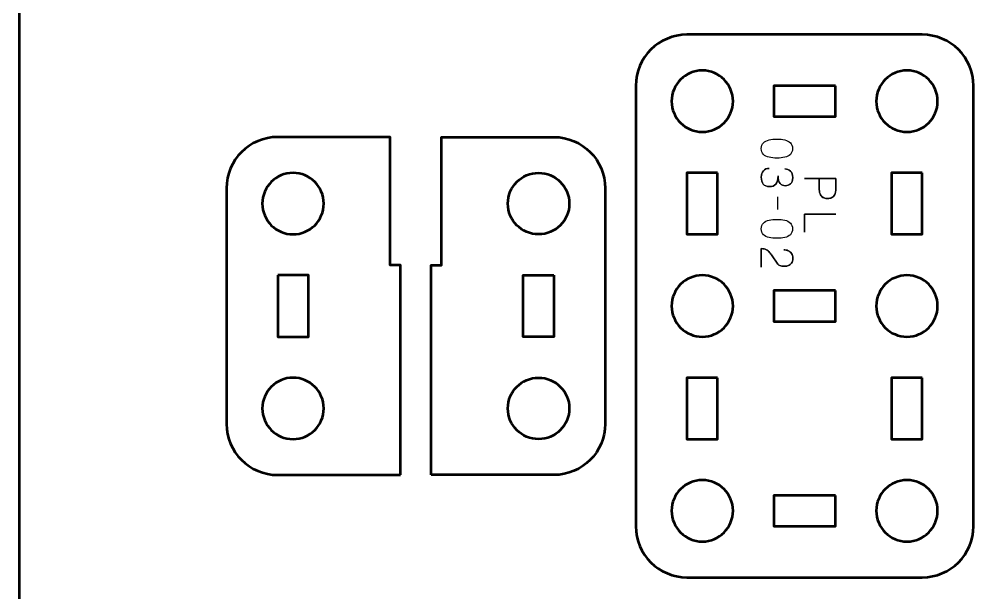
# Model space of a CAD drawing. Header units: centimetres. Extents: x -21 to 0, y -29.7 to 0.
# Drawn here: x -21 to -11.57, y -11.62 to -6.02 of the extents above; entities that cross this region are included whole.
import ezdxf

# ---------------------------------------------------------------- set-up
doc = ezdxf.new("R2010")
doc.units = ezdxf.units.CM
doc.header["$MEASUREMENT"] = 0
doc.layers.add('Layer 1', color=7, linetype='Continuous')

msp = doc.modelspace()

# ---------------------------------------------------------------- linework, layer by layer
at = {"layer": 'Layer 1', "color": 22, "lineweight": 53}
msp.add_open_spline([(-21, -29.19991), (-21, -29.19991), (-21, -0.49996), (-21, -0.49996), (-21, -0.49996), (-21, -0.22299), (-20.77691, 0), (-20.49991, 0), (-20.49991, 0), (-20.49991, 0), (-0.5001, 0), (-0.5001, 0), (-0.5001, 0), (-0.22296, 0), (0, -0.22299), (0, -0.49996), (0, -0.49996), (0, -0.49996), (0, -29.19991), (0, -29.19991), (0, -29.19991), (0, -29.47691), (-0.22296, -29.7), (-0.5001, -29.7), (-0.5001, -29.7), (-0.5001, -29.7), (-20.49991, -29.7), (-20.49991, -29.7), (-20.49991, -29.7), (-20.77691, -29.7), (-21, -29.47691), (-21, -29.19991)], degree=3, knots=[0, 0, 0, 0, 0.125, 0.125, 0.125, 0.125, 0.25, 0.25, 0.25, 0.25, 0.375, 0.375, 0.375, 0.375, 0.5, 0.5, 0.5, 0.5, 0.625, 0.625, 0.625, 0.625, 0.75, 0.75, 0.75, 0.75, 0.875, 0.875, 0.875, 0.875, 1, 1, 1, 1], dxfattribs=at)
at = {"layer": 'Layer 1', "color": 114, "lineweight": 53}
for points in [[(-11.67488, -6.67505), (-11.67488, -6.67505), (-11.67488, -10.97491), (-11.67488, -10.97491), (-11.67488, -10.97491), (-11.67488, -11.25204), (-11.89798, -11.475), (-12.17498, -11.475), (-12.17498, -11.475), (-12.17498, -11.475), (-14.4749, -11.475), (-14.4749, -11.475), (-14.4749, -11.475), (-14.75191, -11.475), (-14.97486, -11.25204), (-14.97486, -10.97491), (-14.97486, -10.97491), (-14.97486, -10.97491), (-14.97486, -6.67505), (-14.97486, -6.67505), (-14.97486, -6.67505), (-14.97486, -6.39805), (-14.75191, -6.17496), (-14.4749, -6.17496), (-14.4749, -6.17496), (-14.4749, -6.17496), (-12.17498, -6.17496), (-12.17498, -6.17496), (-12.17498, -6.17496), (-11.89798, -6.17496), (-11.67488, -6.39805), (-11.67488, -6.67505)], [(-17.27486, -10.47497), (-17.27486, -10.47497), (-18.47479, -10.47498), (-18.47479, -10.47498), (-18.47479, -10.47498), (-18.75179, -10.47498), (-18.97488, -10.25203), (-18.97488, -9.97502), (-18.97488, -9.97502), (-18.97488, -9.97502), (-18.97488, -7.6751), (-18.97488, -7.6751), (-18.97488, -7.6751), (-18.97488, -7.3981), (-18.75179, -7.175), (-18.47479, -7.175), (-18.47479, -7.175), (-18.47479, -7.175), (-17.37485, -7.17499), (-17.37485, -7.17499), (-17.37485, -7.17499), (-17.37485, -7.17499), (-17.37485, -8.425), (-17.37485, -8.425), (-17.37485, -8.425), (-17.37485, -8.425), (-17.27486, -8.425), (-17.27486, -8.425), (-17.27486, -8.425), (-17.27486, -8.425), (-17.27486, -10.47497), (-17.27486, -10.47497)], [(-16.97487, -10.47497), (-16.97487, -10.47497), (-15.77494, -10.47498), (-15.77494, -10.47498), (-15.77494, -10.47498), (-15.49794, -10.47498), (-15.27485, -10.25203), (-15.27485, -9.97502), (-15.27485, -9.97502), (-15.27485, -9.97502), (-15.27485, -7.6751), (-15.27485, -7.6751), (-15.27485, -7.6751), (-15.27485, -7.3981), (-15.49794, -7.175), (-15.77494, -7.175), (-15.77494, -7.175), (-15.77494, -7.175), (-16.87488, -7.17499), (-16.87488, -7.17499), (-16.87488, -7.17499), (-16.87488, -7.17499), (-16.87488, -8.425), (-16.87488, -8.425), (-16.87488, -8.425), (-16.87488, -8.425), (-16.97487, -8.425), (-16.97487, -8.425), (-16.97487, -8.425), (-16.97487, -8.425), (-16.97487, -10.47497), (-16.97487, -10.47497)]]:
    msp.add_open_spline(points, degree=3, knots=[0, 0, 0, 0, 0.125, 0.125, 0.125, 0.125, 0.25, 0.25, 0.25, 0.25, 0.375, 0.375, 0.375, 0.375, 0.5, 0.5, 0.5, 0.5, 0.625, 0.625, 0.625, 0.625, 0.75, 0.75, 0.75, 0.75, 0.875, 0.875, 0.875, 0.875, 1, 1, 1, 1], dxfattribs=at)
at = {"layer": 'Layer 1', "lineweight": 53}
for points in [[(-14.32497, -7.12499), (-14.4906, -7.12499), (-14.62498, -6.99076), (-14.62498, -6.82498), (-14.62498, -6.82498), (-14.62498, -6.65932), (-14.4906, -6.52498), (-14.32497, -6.52498), (-14.32497, -6.52498), (-14.1592, -6.52498), (-14.02497, -6.65932), (-14.02497, -6.82498), (-14.02497, -6.82498), (-14.02497, -6.99076), (-14.1592, -7.12499), (-14.32497, -7.12499)], [(-12.32491, -7.12499), (-12.49068, -7.12499), (-12.62491, -6.99076), (-12.62491, -6.82498), (-12.62491, -6.82498), (-12.62491, -6.65932), (-12.49068, -6.52498), (-12.32491, -6.52498), (-12.32491, -6.52498), (-12.15925, -6.52498), (-12.02491, -6.65932), (-12.02491, -6.82498), (-12.02491, -6.82498), (-12.02491, -6.99076), (-12.15925, -7.12499), (-12.32491, -7.12499)], [(-13.02493, -6.67505), (-13.02493, -6.67505), (-13.02493, -6.97506), (-13.02493, -6.97506), (-13.02493, -6.97506), (-13.02493, -6.97506), (-13.62492, -6.97506), (-13.62492, -6.97506), (-13.62492, -6.97506), (-13.62492, -6.97506), (-13.62492, -6.67505), (-13.62492, -6.67505), (-13.62492, -6.67505), (-13.62492, -6.67505), (-13.02493, -6.67505), (-13.02493, -6.67505)], [(-18.02485, -7.82503), (-18.02485, -7.9908), (-18.15908, -8.12503), (-18.32486, -8.12503), (-18.32486, -8.12503), (-18.49052, -8.12503), (-18.62486, -7.9908), (-18.62486, -7.82503), (-18.62486, -7.82503), (-18.62486, -7.65937), (-18.49052, -7.52503), (-18.32486, -7.52503), (-18.32486, -7.52503), (-18.15908, -7.52503), (-18.02485, -7.65937), (-18.02485, -7.82503)], [(-16.22488, -7.82503), (-16.22488, -7.9908), (-16.09065, -8.12503), (-15.92487, -8.12503), (-15.92487, -8.12503), (-15.75921, -8.12503), (-15.62487, -7.9908), (-15.62487, -7.82503), (-15.62487, -7.82503), (-15.62487, -7.65937), (-15.75921, -7.52503), (-15.92487, -7.52503), (-15.92487, -7.52503), (-16.09065, -7.52503), (-16.22488, -7.65937), (-16.22488, -7.82503)], [(-14.1749, -7.525), (-14.1749, -7.525), (-14.1749, -8.125), (-14.1749, -8.125), (-14.1749, -8.125), (-14.1749, -8.125), (-14.4749, -8.125), (-14.4749, -8.125), (-14.4749, -8.125), (-14.4749, -8.125), (-14.4749, -7.525), (-14.4749, -7.525), (-14.4749, -7.525), (-14.4749, -7.525), (-14.1749, -7.525), (-14.1749, -7.525)], [(-12.17498, -7.525), (-12.17498, -7.525), (-12.17498, -8.125), (-12.17498, -8.125), (-12.17498, -8.125), (-12.17498, -8.125), (-12.47498, -8.125), (-12.47498, -8.125), (-12.47498, -8.125), (-12.47498, -8.125), (-12.47498, -7.525), (-12.47498, -7.525), (-12.47498, -7.525), (-12.47498, -7.525), (-12.17498, -7.525), (-12.17498, -7.525)], [(-18.47479, -8.52505), (-18.47479, -8.52505), (-18.17478, -8.52505), (-18.17478, -8.52505), (-18.17478, -8.52505), (-18.17478, -8.52505), (-18.17478, -9.12504), (-18.17478, -9.12504), (-18.17478, -9.12504), (-18.17478, -9.12504), (-18.47479, -9.12504), (-18.47479, -9.12504), (-18.47479, -9.12504), (-18.47479, -9.12504), (-18.47479, -8.52505), (-18.47479, -8.52505)], [(-15.77494, -8.52505), (-15.77494, -8.52505), (-16.07495, -8.52505), (-16.07495, -8.52505), (-16.07495, -8.52505), (-16.07495, -8.52505), (-16.07495, -9.12504), (-16.07495, -9.12504), (-16.07495, -9.12504), (-16.07495, -9.12504), (-15.77494, -9.12504), (-15.77494, -9.12504), (-15.77494, -9.12504), (-15.77494, -9.12504), (-15.77494, -8.52505), (-15.77494, -8.52505)], [(-14.32497, -9.12505), (-14.4906, -9.12505), (-14.62498, -8.99068), (-14.62498, -8.82505), (-14.62498, -8.82505), (-14.62498, -8.65928), (-14.4906, -8.52505), (-14.32497, -8.52505), (-14.32497, -8.52505), (-14.1592, -8.52505), (-14.02497, -8.65928), (-14.02497, -8.82505), (-14.02497, -8.82505), (-14.02497, -8.99068), (-14.1592, -9.12505), (-14.32497, -9.12505)], [(-12.32491, -9.12505), (-12.49068, -9.12505), (-12.62491, -8.99068), (-12.62491, -8.82505), (-12.62491, -8.82505), (-12.62491, -8.65928), (-12.49068, -8.52505), (-12.32491, -8.52505), (-12.32491, -8.52505), (-12.15925, -8.52505), (-12.02491, -8.65928), (-12.02491, -8.82505), (-12.02491, -8.82505), (-12.02491, -8.99068), (-12.15925, -9.12505), (-12.32491, -9.12505)], [(-13.02493, -8.67498), (-13.02493, -8.67498), (-13.02493, -8.97498), (-13.02493, -8.97498), (-13.02493, -8.97498), (-13.02493, -8.97498), (-13.62492, -8.97498), (-13.62492, -8.97498), (-13.62492, -8.97498), (-13.62492, -8.97498), (-13.62492, -8.67498), (-13.62492, -8.67498), (-13.62492, -8.67498), (-13.62492, -8.67498), (-13.02493, -8.67498), (-13.02493, -8.67498)], [(-18.02485, -9.82509), (-18.02485, -9.99072), (-18.15908, -10.1251), (-18.32486, -10.1251), (-18.32486, -10.1251), (-18.49052, -10.1251), (-18.62486, -9.99072), (-18.62486, -9.82509), (-18.62486, -9.82509), (-18.62486, -9.65932), (-18.49052, -9.52509), (-18.32486, -9.52509), (-18.32486, -9.52509), (-18.15908, -9.52509), (-18.02485, -9.65932), (-18.02485, -9.82509)], [(-16.22488, -9.82509), (-16.22488, -9.99072), (-16.09065, -10.1251), (-15.92487, -10.1251), (-15.92487, -10.1251), (-15.75921, -10.1251), (-15.62487, -9.99072), (-15.62487, -9.82509), (-15.62487, -9.82509), (-15.62487, -9.65932), (-15.75921, -9.52509), (-15.92487, -9.52509), (-15.92487, -9.52509), (-16.09065, -9.52509), (-16.22488, -9.65932), (-16.22488, -9.82509)], [(-14.1749, -9.52496), (-14.1749, -9.52496), (-14.1749, -10.12496), (-14.1749, -10.12496), (-14.1749, -10.12496), (-14.1749, -10.12496), (-14.4749, -10.12496), (-14.4749, -10.12496), (-14.4749, -10.12496), (-14.4749, -10.12496), (-14.4749, -9.52496), (-14.4749, -9.52496), (-14.4749, -9.52496), (-14.4749, -9.52496), (-14.1749, -9.52496), (-14.1749, -9.52496)], [(-12.17498, -9.52496), (-12.17498, -9.52496), (-12.17498, -10.12496), (-12.17498, -10.12496), (-12.17498, -10.12496), (-12.17498, -10.12496), (-12.47498, -10.12496), (-12.47498, -10.12496), (-12.47498, -10.12496), (-12.47498, -10.12496), (-12.47498, -9.52496), (-12.47498, -9.52496), (-12.47498, -9.52496), (-12.47498, -9.52496), (-12.17498, -9.52496), (-12.17498, -9.52496)], [(-14.32497, -11.12497), (-14.4906, -11.12497), (-14.62498, -10.99065), (-14.62498, -10.82498), (-14.62498, -10.82498), (-14.62498, -10.65935), (-14.4906, -10.52498), (-14.32497, -10.52498), (-14.32497, -10.52498), (-14.1592, -10.52498), (-14.02497, -10.65935), (-14.02497, -10.82498), (-14.02497, -10.82498), (-14.02497, -10.99065), (-14.1592, -11.12497), (-14.32497, -11.12497)], [(-12.32491, -11.12497), (-12.49068, -11.12497), (-12.62491, -10.99065), (-12.62491, -10.82498), (-12.62491, -10.82498), (-12.62491, -10.65935), (-12.49068, -10.52498), (-12.32491, -10.52498), (-12.32491, -10.52498), (-12.15925, -10.52498), (-12.02491, -10.65935), (-12.02491, -10.82498), (-12.02491, -10.82498), (-12.02491, -10.99065), (-12.15925, -11.12497), (-12.32491, -11.12497)], [(-13.02493, -10.67491), (-13.02493, -10.67491), (-13.02493, -10.97491), (-13.02493, -10.97491), (-13.02493, -10.97491), (-13.02493, -10.97491), (-13.62492, -10.97491), (-13.62492, -10.97491), (-13.62492, -10.97491), (-13.62492, -10.97491), (-13.62492, -10.67491), (-13.62492, -10.67491), (-13.62492, -10.67491), (-13.62492, -10.67491), (-13.02493, -10.67491), (-13.02493, -10.67491)]]:
    msp.add_open_spline(points, degree=3, knots=[0, 0, 0, 0, 0.25, 0.25, 0.25, 0.25, 0.5, 0.5, 0.5, 0.5, 0.75, 0.75, 0.75, 0.75, 1, 1, 1, 1], dxfattribs=at)
at = {"layer": 'Layer 1', "color": 40, "lineweight": 30}
for points, knots in [([(-13.74825, -7.28786), (-13.74801, -7.31238), (-13.74109, -7.3314), (-13.72758, -7.34491), (-13.72758, -7.34491), (-13.7141, -7.35828), (-13.6959, -7.36763), (-13.6729, -7.37288), (-13.6729, -7.37288), (-13.65, -7.37796), (-13.62439, -7.38047), (-13.59585, -7.38019), (-13.59585, -7.38019), (-13.56774, -7.38047), (-13.54212, -7.37796), (-13.51909, -7.37288), (-13.51909, -7.37288), (-13.49637, -7.36763), (-13.47817, -7.35828), (-13.46437, -7.34491), (-13.46437, -7.34491), (-13.4509, -7.3314), (-13.44384, -7.31238), (-13.44345, -7.28786), (-13.44345, -7.28786), (-13.44384, -7.26321), (-13.4509, -7.24416), (-13.46437, -7.23082), (-13.46437, -7.23082), (-13.47817, -7.21731), (-13.49637, -7.20807), (-13.51909, -7.20299), (-13.51909, -7.20299), (-13.54212, -7.19773), (-13.56774, -7.19526), (-13.59585, -7.19565), (-13.59585, -7.19565), (-13.62439, -7.19526), (-13.65, -7.19773), (-13.6729, -7.20299), (-13.6729, -7.20299), (-13.6959, -7.20807), (-13.7141, -7.21731), (-13.72758, -7.23082), (-13.72758, -7.23082), (-13.74109, -7.24416), (-13.74801, -7.26321), (-13.74825, -7.28786)], [0, 0, 0, 0, 0.0833333, 0.0833333, 0.0833333, 0.0833333, 0.1666667, 0.1666667, 0.1666667, 0.1666667, 0.25, 0.25, 0.25, 0.25, 0.3333333, 0.3333333, 0.3333333, 0.3333333, 0.4166667, 0.4166667, 0.4166667, 0.4166667, 0.5, 0.5, 0.5, 0.5, 0.5833333, 0.5833333, 0.5833333, 0.5833333, 0.6666667, 0.6666667, 0.6666667, 0.6666667, 0.75, 0.75, 0.75, 0.75, 0.8333333, 0.8333333, 0.8333333, 0.8333333, 0.9166667, 0.9166667, 0.9166667, 0.9166667, 1, 1, 1, 1]), ([(-13.74825, -7.28786), (-13.74801, -7.31238), (-13.74109, -7.3314), (-13.72758, -7.34491), (-13.72758, -7.34491), (-13.7141, -7.35828), (-13.6959, -7.36763), (-13.6729, -7.37288), (-13.6729, -7.37288), (-13.65, -7.37796), (-13.62439, -7.38047), (-13.59585, -7.38019), (-13.59585, -7.38019), (-13.56774, -7.38047), (-13.54212, -7.37796), (-13.51909, -7.37288), (-13.51909, -7.37288), (-13.49637, -7.36763), (-13.47817, -7.35828), (-13.46437, -7.34491), (-13.46437, -7.34491), (-13.4509, -7.3314), (-13.44384, -7.31238), (-13.44345, -7.28786), (-13.44345, -7.28786), (-13.44384, -7.26321), (-13.4509, -7.24416), (-13.46437, -7.23082), (-13.46437, -7.23082), (-13.47817, -7.21731), (-13.49637, -7.20807), (-13.51909, -7.20299), (-13.51909, -7.20299), (-13.54212, -7.19773), (-13.56774, -7.19526), (-13.59585, -7.19565), (-13.59585, -7.19565), (-13.62439, -7.19526), (-13.65, -7.19773), (-13.6729, -7.20299), (-13.6729, -7.20299), (-13.6959, -7.20807), (-13.7141, -7.21731), (-13.72758, -7.23082), (-13.72758, -7.23082), (-13.74109, -7.24416), (-13.74801, -7.26321), (-13.74825, -7.28786)], [0, 0, 0, 0, 0.0833333, 0.0833333, 0.0833333, 0.0833333, 0.1666667, 0.1666667, 0.1666667, 0.1666667, 0.25, 0.25, 0.25, 0.25, 0.3333333, 0.3333333, 0.3333333, 0.3333333, 0.4166667, 0.4166667, 0.4166667, 0.4166667, 0.5, 0.5, 0.5, 0.5, 0.5833333, 0.5833333, 0.5833333, 0.5833333, 0.6666667, 0.6666667, 0.6666667, 0.6666667, 0.75, 0.75, 0.75, 0.75, 0.8333333, 0.8333333, 0.8333333, 0.8333333, 0.9166667, 0.9166667, 0.9166667, 0.9166667, 1, 1, 1, 1]), ([(-13.67163, -7.4809), (-13.69467, -7.4809), (-13.71312, -7.48863), (-13.72691, -7.50408), (-13.72691, -7.50408), (-13.74095, -7.51922), (-13.74801, -7.54059), (-13.74825, -7.56815), (-13.74825, -7.56815), (-13.74839, -7.59545), (-13.74233, -7.6175), (-13.73008, -7.63415), (-13.73008, -7.63415), (-13.71767, -7.65056), (-13.6977, -7.65895), (-13.67001, -7.65952), (-13.67001, -7.65952), (-13.64203, -7.65952), (-13.62065, -7.65098), (-13.60605, -7.63373), (-13.60605, -7.63373), (-13.59144, -7.61637), (-13.58414, -7.58938), (-13.584, -7.55284), (-13.584, -7.55284), (-13.58386, -7.58882), (-13.57726, -7.61418), (-13.56428, -7.62879), (-13.56428, -7.62879), (-13.55133, -7.64325), (-13.53454, -7.65027), (-13.51373, -7.64985), (-13.51373, -7.64985), (-13.49305, -7.64999), (-13.47598, -7.64406), (-13.46233, -7.63221), (-13.46233, -7.63221), (-13.44896, -7.62011), (-13.44194, -7.59986), (-13.44137, -7.57146), (-13.44137, -7.57146), (-13.44208, -7.54278), (-13.44977, -7.52158), (-13.46451, -7.50765), (-13.46451, -7.50765), (-13.47926, -7.4936), (-13.49704, -7.48669), (-13.51799, -7.48683), (-13.51799, -7.48683), (-13.49704, -7.48669), (-13.47926, -7.4936), (-13.46451, -7.50765), (-13.46451, -7.50765), (-13.44977, -7.52158), (-13.44208, -7.54278), (-13.44137, -7.57146), (-13.44137, -7.57146), (-13.44194, -7.59986), (-13.44896, -7.62011), (-13.46233, -7.63221), (-13.46233, -7.63221), (-13.47598, -7.64406), (-13.49305, -7.64999), (-13.51373, -7.64985), (-13.51373, -7.64985), (-13.53454, -7.65027), (-13.55133, -7.64325), (-13.56428, -7.62879), (-13.56428, -7.62879), (-13.57726, -7.61418), (-13.58386, -7.58882), (-13.584, -7.55284), (-13.584, -7.55284), (-13.58414, -7.58938), (-13.59144, -7.61637), (-13.60605, -7.63373), (-13.60605, -7.63373), (-13.62065, -7.65098), (-13.64203, -7.65952), (-13.67001, -7.65952), (-13.67001, -7.65952), (-13.6977, -7.65895), (-13.71767, -7.65056), (-13.73008, -7.63415), (-13.73008, -7.63415), (-13.74233, -7.6175), (-13.74839, -7.59545), (-13.74825, -7.56815), (-13.74825, -7.56815), (-13.74801, -7.54059), (-13.74095, -7.51922), (-13.72691, -7.50408), (-13.72691, -7.50408), (-13.71312, -7.48863), (-13.69467, -7.4809), (-13.67163, -7.4809)], [0, 0, 0, 0, 0.0416667, 0.0416667, 0.0416667, 0.0416667, 0.0833333, 0.0833333, 0.0833333, 0.0833333, 0.125, 0.125, 0.125, 0.125, 0.1666667, 0.1666667, 0.1666667, 0.1666667, 0.2083333, 0.2083333, 0.2083333, 0.2083333, 0.25, 0.25, 0.25, 0.25, 0.2916667, 0.2916667, 0.2916667, 0.2916667, 0.3333333, 0.3333333, 0.3333333, 0.3333333, 0.375, 0.375, 0.375, 0.375, 0.4166667, 0.4166667, 0.4166667, 0.4166667, 0.4583333, 0.4583333, 0.4583333, 0.4583333, 0.5, 0.5, 0.5, 0.5, 0.5416667, 0.5416667, 0.5416667, 0.5416667, 0.5833333, 0.5833333, 0.5833333, 0.5833333, 0.625, 0.625, 0.625, 0.625, 0.6666667, 0.6666667, 0.6666667, 0.6666667, 0.7083333, 0.7083333, 0.7083333, 0.7083333, 0.75, 0.75, 0.75, 0.75, 0.7916667, 0.7916667, 0.7916667, 0.7916667, 0.8333333, 0.8333333, 0.8333333, 0.8333333, 0.875, 0.875, 0.875, 0.875, 0.9166667, 0.9166667, 0.9166667, 0.9166667, 0.9583333, 0.9583333, 0.9583333, 0.9583333, 1, 1, 1, 1]), ([(-13.32492, -7.58042), (-13.32492, -7.58042), (-13.01971, -7.58042), (-13.01971, -7.58042), (-13.01971, -7.58042), (-13.01971, -7.58042), (-13.01971, -7.67772), (-13.01971, -7.67772), (-13.01971, -7.67772), (-13.01999, -7.70333), (-13.02369, -7.72333), (-13.03085, -7.73752), (-13.03085, -7.73752), (-13.03816, -7.75141), (-13.04768, -7.76122), (-13.05953, -7.76687), (-13.05953, -7.76687), (-13.07139, -7.77237), (-13.08419, -7.7754), (-13.09799, -7.77597), (-13.09799, -7.77597), (-13.11203, -7.77664), (-13.1254, -7.77431), (-13.13806, -7.76881), (-13.13806, -7.76881), (-13.15076, -7.76327), (-13.16124, -7.75378), (-13.16935, -7.74055), (-13.16935, -7.74055), (-13.1775, -7.72704), (-13.18163, -7.70883), (-13.18191, -7.68569), (-13.18191, -7.68569), (-13.18191, -7.68569), (-13.18191, -7.58042), (-13.18191, -7.58042), (-13.18191, -7.58042), (-13.18191, -7.58042), (-13.18191, -7.68569), (-13.18191, -7.68569), (-13.18191, -7.68569), (-13.18163, -7.70845), (-13.1775, -7.72647), (-13.16935, -7.73998), (-13.16935, -7.73998), (-13.16124, -7.75336), (-13.15076, -7.76288), (-13.13806, -7.76852), (-13.13806, -7.76852), (-13.1254, -7.77403), (-13.11203, -7.7765), (-13.09799, -7.77597), (-13.09799, -7.77597), (-13.08419, -7.7754), (-13.07139, -7.77237), (-13.05953, -7.76673), (-13.05953, -7.76673), (-13.04768, -7.76094), (-13.03816, -7.75103), (-13.03085, -7.73709), (-13.03085, -7.73709), (-13.02369, -7.72291), (-13.01999, -7.70305), (-13.01971, -7.67772), (-13.01971, -7.67772), (-13.01971, -7.67772), (-13.01971, -7.58042), (-13.01971, -7.58042), (-13.01971, -7.58042), (-13.01971, -7.58042), (-13.32492, -7.58042), (-13.32492, -7.58042)], [0, 0, 0, 0, 0.0555556, 0.0555556, 0.0555556, 0.0555556, 0.1111111, 0.1111111, 0.1111111, 0.1111111, 0.1666667, 0.1666667, 0.1666667, 0.1666667, 0.2222222, 0.2222222, 0.2222222, 0.2222222, 0.2777778, 0.2777778, 0.2777778, 0.2777778, 0.3333333, 0.3333333, 0.3333333, 0.3333333, 0.3888889, 0.3888889, 0.3888889, 0.3888889, 0.4444444, 0.4444444, 0.4444444, 0.4444444, 0.5, 0.5, 0.5, 0.5, 0.5555556, 0.5555556, 0.5555556, 0.5555556, 0.6111111, 0.6111111, 0.6111111, 0.6111111, 0.6666667, 0.6666667, 0.6666667, 0.6666667, 0.7222222, 0.7222222, 0.7222222, 0.7222222, 0.7777778, 0.7777778, 0.7777778, 0.7777778, 0.8333333, 0.8333333, 0.8333333, 0.8333333, 0.8888889, 0.8888889, 0.8888889, 0.8888889, 0.9444444, 0.9444444, 0.9444444, 0.9444444, 1, 1, 1, 1]), ([(-13.74825, -8.07169), (-13.74801, -8.09621), (-13.74109, -8.11522), (-13.72758, -8.12874), (-13.72758, -8.12874), (-13.7141, -8.14211), (-13.6959, -8.15145), (-13.6729, -8.15671), (-13.6729, -8.15671), (-13.65, -8.16179), (-13.62439, -8.1643), (-13.59585, -8.16401), (-13.59585, -8.16401), (-13.56774, -8.1643), (-13.54212, -8.16179), (-13.51909, -8.15671), (-13.51909, -8.15671), (-13.49637, -8.15145), (-13.47817, -8.14211), (-13.46437, -8.12874), (-13.46437, -8.12874), (-13.4509, -8.11522), (-13.44384, -8.09621), (-13.44345, -8.07169), (-13.44345, -8.07169), (-13.44384, -8.047), (-13.4509, -8.02798), (-13.46437, -8.01461), (-13.46437, -8.01461), (-13.47817, -8.00114), (-13.49637, -7.99189), (-13.51909, -7.98678), (-13.51909, -7.98678), (-13.54212, -7.98156), (-13.56774, -7.97909), (-13.59585, -7.97948), (-13.59585, -7.97948), (-13.62439, -7.97909), (-13.65, -7.98156), (-13.6729, -7.98678), (-13.6729, -7.98678), (-13.6959, -7.99189), (-13.7141, -8.00114), (-13.72758, -8.01461), (-13.72758, -8.01461), (-13.74109, -8.02798), (-13.74801, -8.047), (-13.74825, -8.07169)], [0, 0, 0, 0, 0.0833333, 0.0833333, 0.0833333, 0.0833333, 0.1666667, 0.1666667, 0.1666667, 0.1666667, 0.25, 0.25, 0.25, 0.25, 0.3333333, 0.3333333, 0.3333333, 0.3333333, 0.4166667, 0.4166667, 0.4166667, 0.4166667, 0.5, 0.5, 0.5, 0.5, 0.5833333, 0.5833333, 0.5833333, 0.5833333, 0.6666667, 0.6666667, 0.6666667, 0.6666667, 0.75, 0.75, 0.75, 0.75, 0.8333333, 0.8333333, 0.8333333, 0.8333333, 0.9166667, 0.9166667, 0.9166667, 0.9166667, 1, 1, 1, 1]), ([(-13.74825, -8.07169), (-13.74801, -8.09621), (-13.74109, -8.11522), (-13.72758, -8.12874), (-13.72758, -8.12874), (-13.7141, -8.14211), (-13.6959, -8.15145), (-13.6729, -8.15671), (-13.6729, -8.15671), (-13.65, -8.16179), (-13.62439, -8.1643), (-13.59585, -8.16401), (-13.59585, -8.16401), (-13.56774, -8.1643), (-13.54212, -8.16179), (-13.51909, -8.15671), (-13.51909, -8.15671), (-13.49637, -8.15145), (-13.47817, -8.14211), (-13.46437, -8.12874), (-13.46437, -8.12874), (-13.4509, -8.11522), (-13.44384, -8.09621), (-13.44345, -8.07169), (-13.44345, -8.07169), (-13.44384, -8.047), (-13.4509, -8.02798), (-13.46437, -8.01461), (-13.46437, -8.01461), (-13.47817, -8.00114), (-13.49637, -7.99189), (-13.51909, -7.98678), (-13.51909, -7.98678), (-13.54212, -7.98156), (-13.56774, -7.97909), (-13.59585, -7.97948), (-13.59585, -7.97948), (-13.62439, -7.97909), (-13.65, -7.98156), (-13.6729, -7.98678), (-13.6729, -7.98678), (-13.6959, -7.99189), (-13.7141, -8.00114), (-13.72758, -8.01461), (-13.72758, -8.01461), (-13.74109, -8.02798), (-13.74801, -8.047), (-13.74825, -8.07169)], [0, 0, 0, 0, 0.0833333, 0.0833333, 0.0833333, 0.0833333, 0.1666667, 0.1666667, 0.1666667, 0.1666667, 0.25, 0.25, 0.25, 0.25, 0.3333333, 0.3333333, 0.3333333, 0.3333333, 0.4166667, 0.4166667, 0.4166667, 0.4166667, 0.5, 0.5, 0.5, 0.5, 0.5833333, 0.5833333, 0.5833333, 0.5833333, 0.6666667, 0.6666667, 0.6666667, 0.6666667, 0.75, 0.75, 0.75, 0.75, 0.8333333, 0.8333333, 0.8333333, 0.8333333, 0.9166667, 0.9166667, 0.9166667, 0.9166667, 1, 1, 1, 1]), ([(-13.32492, -8.10503), (-13.32492, -8.10503), (-13.32492, -7.92684), (-13.32492, -7.92684), (-13.32492, -7.92684), (-13.32492, -7.92684), (-13.01971, -7.92684), (-13.01971, -7.92684), (-13.01971, -7.92684), (-13.01971, -7.92684), (-13.32492, -7.92684), (-13.32492, -7.92684), (-13.32492, -7.92684), (-13.32492, -7.92684), (-13.32492, -8.10503), (-13.32492, -8.10503)], [0, 0, 0, 0, 0.25, 0.25, 0.25, 0.25, 0.5, 0.5, 0.5, 0.5, 0.75, 0.75, 0.75, 0.75, 1, 1, 1, 1]), ([(-13.74825, -8.44638), (-13.74825, -8.44638), (-13.74825, -8.26473), (-13.74825, -8.26473), (-13.74825, -8.26473), (-13.728, -8.2653), (-13.7116, -8.269), (-13.69879, -8.27577), (-13.69879, -8.27577), (-13.68613, -8.28237), (-13.67551, -8.29091), (-13.66697, -8.30139), (-13.66697, -8.30139), (-13.65868, -8.31172), (-13.65057, -8.32305), (-13.64284, -8.33543), (-13.64284, -8.33543), (-13.64284, -8.33543), (-13.59462, -8.40778), (-13.59462, -8.40778), (-13.59462, -8.40778), (-13.58414, -8.42211), (-13.57186, -8.43078), (-13.55811, -8.43382), (-13.55811, -8.43382), (-13.54431, -8.43671), (-13.53027, -8.43795), (-13.51577, -8.43742), (-13.51577, -8.43742), (-13.506, -8.43756), (-13.49524, -8.43519), (-13.48353, -8.4305), (-13.48353, -8.4305), (-13.4721, -8.4257), (-13.46219, -8.4177), (-13.45365, -8.40641), (-13.45365, -8.40641), (-13.44536, -8.39498), (-13.44095, -8.37938), (-13.44056, -8.35956), (-13.44056, -8.35956), (-13.44095, -8.33941), (-13.44536, -8.32315), (-13.45379, -8.31105), (-13.45379, -8.31105), (-13.46233, -8.29877), (-13.47319, -8.28996), (-13.48632, -8.28459), (-13.48632, -8.28459), (-13.49965, -8.27905), (-13.51344, -8.27644), (-13.52763, -8.27659), (-13.52763, -8.27659), (-13.51344, -8.27644), (-13.49965, -8.27905), (-13.48632, -8.28459), (-13.48632, -8.28459), (-13.47319, -8.28996), (-13.46233, -8.29877), (-13.45379, -8.31105), (-13.45379, -8.31105), (-13.44536, -8.32315), (-13.44095, -8.33941), (-13.44056, -8.35956), (-13.44056, -8.35956), (-13.44095, -8.37938), (-13.44536, -8.39498), (-13.45365, -8.40641), (-13.45365, -8.40641), (-13.46219, -8.4177), (-13.4721, -8.4257), (-13.48353, -8.4305), (-13.48353, -8.4305), (-13.49524, -8.43519), (-13.506, -8.43756), (-13.51577, -8.43742), (-13.51577, -8.43742), (-13.53027, -8.43795), (-13.54431, -8.43671), (-13.55811, -8.43382), (-13.55811, -8.43382), (-13.57186, -8.43078), (-13.58414, -8.42211), (-13.59462, -8.40778), (-13.59462, -8.40778), (-13.59462, -8.40778), (-13.64284, -8.33543), (-13.64284, -8.33543), (-13.64284, -8.33543), (-13.65057, -8.32305), (-13.65868, -8.31172), (-13.66697, -8.30139), (-13.66697, -8.30139), (-13.67551, -8.29091), (-13.68613, -8.28237), (-13.69879, -8.27577), (-13.69879, -8.27577), (-13.7116, -8.269), (-13.728, -8.2653), (-13.74825, -8.26473), (-13.74825, -8.26473), (-13.74825, -8.26473), (-13.74825, -8.44638), (-13.74825, -8.44638)], [0, 0, 0, 0, 0.0384615, 0.0384615, 0.0384615, 0.0384615, 0.0769231, 0.0769231, 0.0769231, 0.0769231, 0.1153846, 0.1153846, 0.1153846, 0.1153846, 0.1538462, 0.1538462, 0.1538462, 0.1538462, 0.1923077, 0.1923077, 0.1923077, 0.1923077, 0.2307692, 0.2307692, 0.2307692, 0.2307692, 0.2692308, 0.2692308, 0.2692308, 0.2692308, 0.3076923, 0.3076923, 0.3076923, 0.3076923, 0.3461538, 0.3461538, 0.3461538, 0.3461538, 0.3846154, 0.3846154, 0.3846154, 0.3846154, 0.4230769, 0.4230769, 0.4230769, 0.4230769, 0.4615385, 0.4615385, 0.4615385, 0.4615385, 0.5, 0.5, 0.5, 0.5, 0.5384615, 0.5384615, 0.5384615, 0.5384615, 0.5769231, 0.5769231, 0.5769231, 0.5769231, 0.6153846, 0.6153846, 0.6153846, 0.6153846, 0.6538462, 0.6538462, 0.6538462, 0.6538462, 0.6923077, 0.6923077, 0.6923077, 0.6923077, 0.7307692, 0.7307692, 0.7307692, 0.7307692, 0.7692308, 0.7692308, 0.7692308, 0.7692308, 0.8076923, 0.8076923, 0.8076923, 0.8076923, 0.8461538, 0.8461538, 0.8461538, 0.8461538, 0.8846154, 0.8846154, 0.8846154, 0.8846154, 0.9230769, 0.9230769, 0.9230769, 0.9230769, 0.9615385, 0.9615385, 0.9615385, 0.9615385, 1, 1, 1, 1])]:
    msp.add_open_spline(points, degree=3, knots=knots, dxfattribs=at)
msp.add_open_spline([(-13.58869, -7.75956), (-13.58869, -7.75956), (-13.58869, -7.88274), (-13.58869, -7.88274)], degree=3, dxfattribs=at)

doc.saveas('drawing.dxf')
